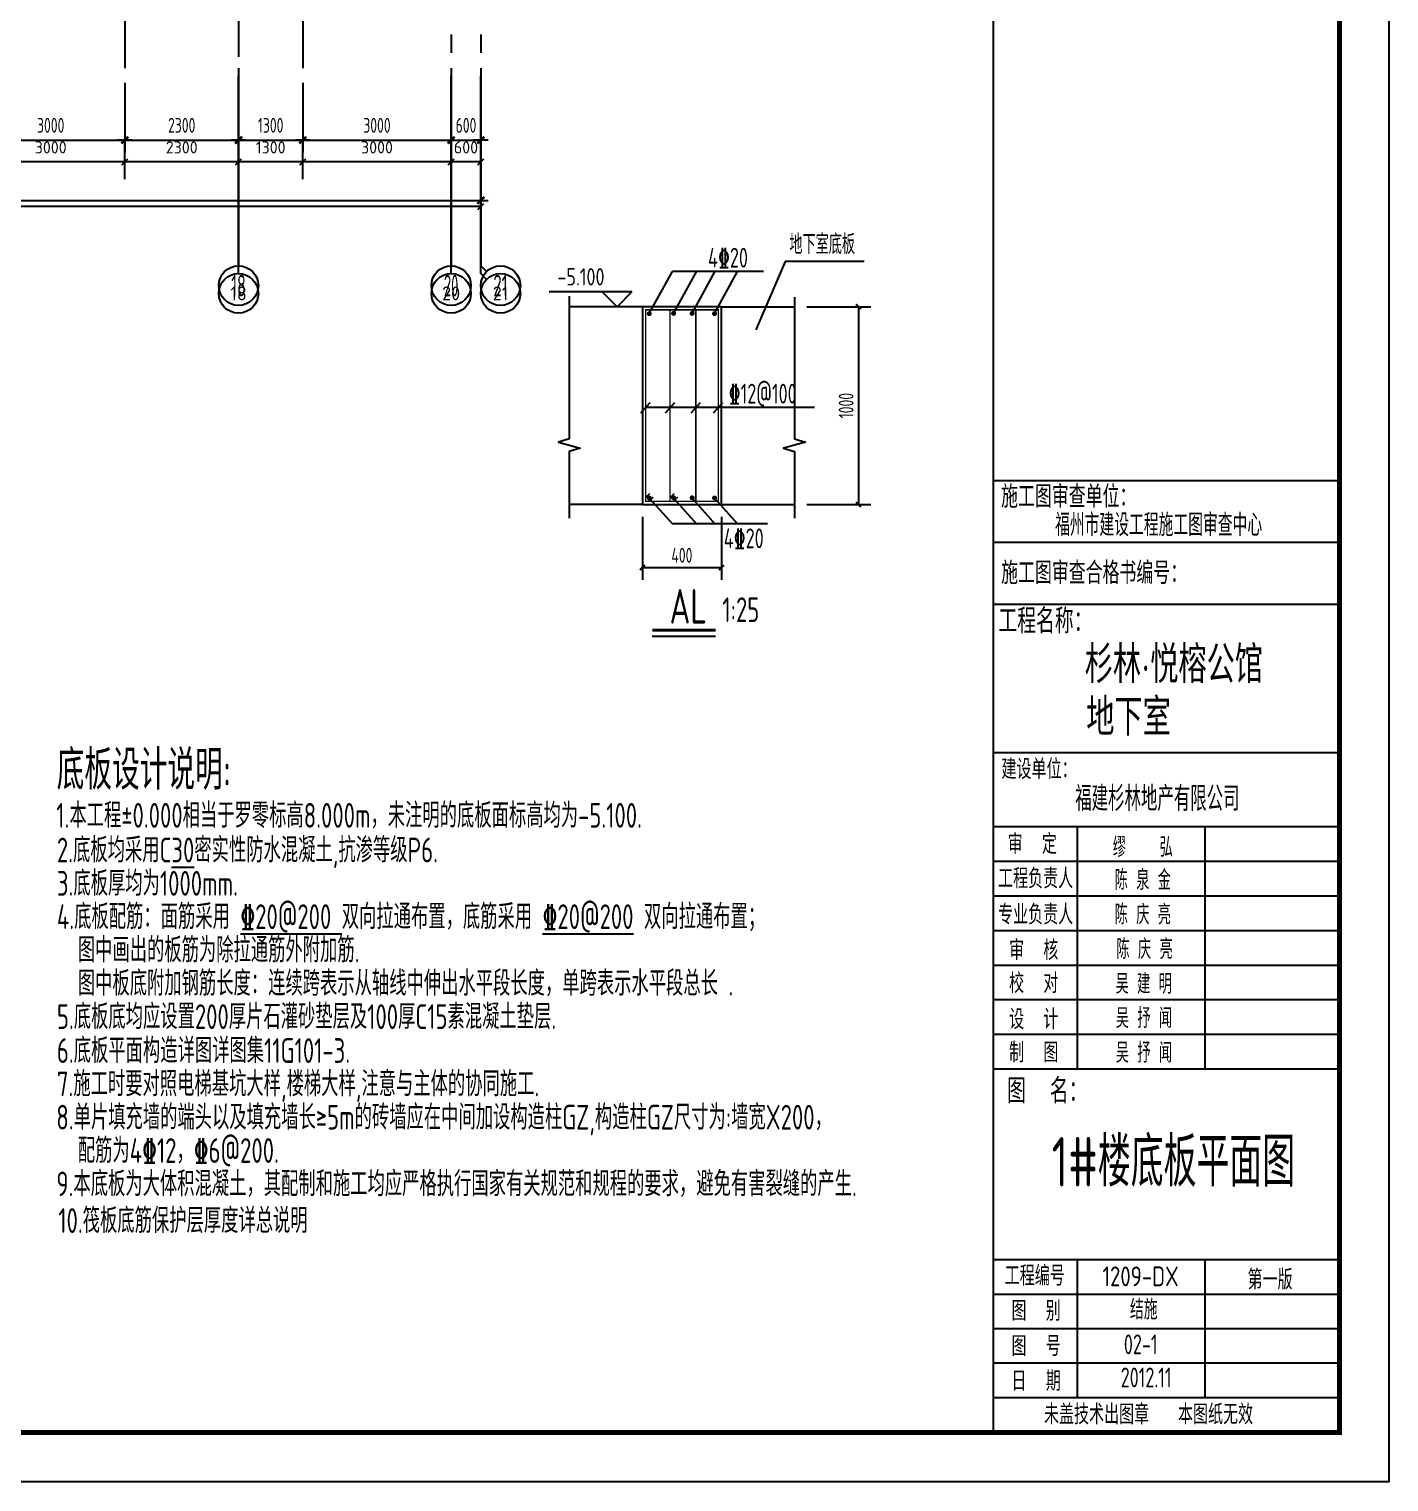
# Model space of a CAD drawing. Extents: x 627893 to 789462, y -407363 to 145317.
# Drawn here: x 714496 to 742006, y 85917 to 115300 of the extents above; entities that cross this region are included whole.
import ezdxf
from ezdxf.enums import TextEntityAlignment as Align

# ---------------------------------------------------------------- set-up
doc = ezdxf.new("R2010")
doc.units = 0
doc.header["$LTSCALE"] = 100
doc.linetypes.add('CENTER', pattern=[2, 1.25, -0.25, 0.25, -0.25])
doc.layers.get('0').update_dxf_attribs({"linetype": 'CONTINUOUS'})
doc.layers.get('Defpoints').update_dxf_attribs({"linetype": 'CONTINUOUS'})
for name, color, linetype in [('AXIS', 3, 'CONTINUOUS'), ('AXIS_TEXT', 7, 'CONTINUOUS'), ('DIM', 3, 'CONTINUOUS'), ('dtq', 7, 'CONTINUOUS'), ('LINE', 3, 'CONTINUOUS'), ('PAXIS', 253, 'CENTER'), ('PUB_DIM', 3, 'CONTINUOUS'), ('PUB_TITLE', 4, 'CONTINUOUS'), ('TEXT', 2, 'CONTINUOUS'), ('THIN', 7, 'CONTINUOUS')]:
    doc.layers.add(name, color=color, linetype=linetype)
doc.layers.add('REIN', color=6, linetype='CONTINUOUS', lineweight=18)
doc.styles.add('_TCH_AXIS', font='tssdeng.shx', dxfattribs={"width": 0.7, "bigfont": 'tssdchn.shx'})
doc.styles.add('CADReader_TextStyle', font='tssdeng.shx', dxfattribs={"height": 0.2, "bigfont": 'gbcbig.shx'})
doc.styles.add('COMPLEX', font='tssdeng.shx', dxfattribs={"width": 0.7, "bigfont": 'tssdchn.shx'})
doc.styles.add('dim_font', font='tssdeng.shx', dxfattribs={"width": 0.7, "bigfont": 'tssdchn.shx'})
doc.styles.add('HZ', font='tssdeng.shx', dxfattribs={"width": 0.7, "bigfont": 'tssdchn.shx'})
doc.styles.add('HZTXT2', font='tssdeng.shx', dxfattribs={"width": 0.7, "bigfont": 'tssdchn.shx'})
doc.styles.add('Jgcad-DIM', font='tssdeng.shx', dxfattribs={"width": 0.7, "bigfont": 'tssdchn.shx'})
doc.styles.get("Standard").update_dxf_attribs({"font": 'tssdeng.shx', "width": 0.7, "bigfont": 'tssdchn.shx'})
doc.styles.add('tssd_rein', font='tssdeng.shx', dxfattribs={"width": 0.7, "bigfont": 'hztxt.shx'})
doc.dimstyles.new('DIMN', dxfattribs={"dimtxt": 300, "dimasz": 1, "dimexe": 250, "dimexo": 300, "dimgap": 150, "dimtad": 1, "dimdec": 0, "dimzin": 0, "dimdsep": 46, "dimtxsty": 'dim_font', "dimblk": '_DIMX', "dimcen": 0.09, "dimclrt": 7, "dimadec": 0, "dimazin": 0, "dimtfac": 1, "dimtdec": 0, "dimtix": 1, "dimtmove": 2, "dimatfit": 3, "dimldrblk": '_DIMX', "dimfxl": 250, "dimtolj": 1, "dimtzin": 0, "dimarcsym": 0})
doc.dimstyles.new('TSSD_25_100', dxfattribs={"dimtxt": 300, "dimasz": 100, "dimexe": 250, "dimexo": 250, "dimgap": 100, "dimtad": 1, "dimdec": 0, "dimlfac": 0.25, "dimzin": 0, "dimdsep": 46, "dimtxsty": 'Jgcad-DIM', "dimblk": '_DIMX', "dimblk1": 'ARCHTICK', "dimblk2": 'ARCHTICK', "dimsah": 1, "dimcen": 0.09, "dimclre": 7, "dimclrt": 1, "dimadec": 3, "dimazin": 0, "dimtfac": 1, "dimtdec": 0, "dimtix": 1, "dimtmove": 2, "dimatfit": 3, "dimldrblk": '_DIMX', "dimfxl": 1, "dimtolj": 1, "dimtzin": 0, "dimarcsym": 0})

# ---------------------------------------------------------------- blocks, each defined once
blk = doc.blocks.new('A1tk')
at = {"layer": 'PUB_TITLE'}
for p, q in [((-526585, -91242), (-526585, -33842)), ((-526585, -71988), (-519585, -71988)), ((-526585, -73238), (-519585, -73238)), ((-526585, -74488), (-519585, -74488)), ((-526585, -77488), (-519585, -77488)), ((-526585, -78988), (-519585, -78988)), ((-524894, -78988), (-524894, -83888)), ((-522308, -78988), (-522308, -83888)), ((-526585, -79688), (-519585, -79688)), ((-526585, -80388), (-519585, -80388)), ((-526585, -81088), (-519585, -81088)), ((-526585, -81788), (-519585, -81788)), ((-526585, -82488), (-519585, -82488)), ((-526585, -83188), (-519585, -83188)), ((-526585, -83888), (-519585, -83888)), ((-524894, -84383), (-524894, -84388)), ((-526585, -87742), (-519585, -87742)), ((-524894, -87742), (-524894, -90542)), ((-522308, -87742), (-522308, -90542)), ((-526585, -88442), (-519585, -88442)), ((-519585, -88783), (-519585, -89842)), ((-526585, -89142), (-519585, -89142)), ((-519585, -89842), (-526585, -89842)), ((-519585, -90542), (-526585, -90542))]:
    blk.add_line(p, q, dxfattribs=at)
blk.add_lwpolyline([(-602685, -92242), (-602685, -32842), (-518585, -32842), (-518585, -92242)], close=True, dxfattribs=at)
at = {"layer": 'PUB_TITLE', "const_width": 100}
blk.add_lwpolyline([(-600185, -91242), (-519585, -91242), (-519585, -33842), (-600185, -33842)], close=True, dxfattribs=at)
at = {"layer": 'PUB_TITLE'}
for s, height, style, width, p in [('施工图审查单位：', 450, 'HZTXT2', 0.8, (-525063, -72289)), ('施工图审查合格书编号：', 450, 'HZTXT2', 0.8, (-524549, -73833)), ('工程名称：', 500, 'HZTXT2', 0.8, (-525534, -74805)), ('建设单位：', 400, 'HZTXT2', 0.8, (-525663, -77806)), ('审  定', 400, 'HZTXT2', 0.8, (-525799, -79321)), ('工程负责人', 400, 'HZTXT2', 0.8, (-525733, -80018)), ('专业负责人', 400, 'HZTXT2', 0.8, (-525733, -80747)), ('审  核', 400, 'HZTXT2', 0.8, (-525770, -81465)), ('校  对', 400, 'HZTXT2', 0.8, (-525769, -82133)), ('设  计', 400, 'HZTXT2', 0.8, (-525770, -82866)), ('制  图', 400, 'HZTXT2', 0.8, (-525770, -83539)), ('图  名：', 500, 'HZTXT2', 0.8, (-525497, -84308)), ('工程编号', 400, 'HZTXT2', 0.8, (-525750, -88050)), ('1209-DX', 400, 'HZTXT2', 0.8, (-523609, -88084)), ('第一版', 400, 'HZTXT2', 0.8, (-520989, -88129)), ('图  别', 400, 'HZTXT2', 0.8, (-525722, -88767)), ('结施', 400, 'tssd_rein', 0.7, (-523545, -88734)), ('图  号', 400, 'HZTXT2', 0.8, (-525722, -89484)), ('日  期', 400, 'HZTXT2', 0.8, (-525722, -90184)), ('2012.11', 400, 'tssd_rein', 0.7, (-523498, -90129)), ('未盖技术出图章   本图纸无效', 400, 'HZTXT2', 0.8, (-523448, -90853))]:
    blk.add_text(s, height=height, dxfattribs=dict(at, style=style, width=width)).set_placement(p, align=Align.MIDDLE)
at = {"layer": 'PUB_TITLE', "linetype": 'ByBlock', "style": 'HZ', "width": 0.7}
for s, height, p in [('福州市建设工程施工图审查中心  ', 450, (-523053, -72863)), ('福建杉林地产有限公司', 500, (-523269, -78398)), ('缪    弘', 400, (-523564, -79383)), ('陈 泉 金', 400, (-523564, -80045)), ('陈 庆 亮', 400, (-523564, -80745)), ('陈 庆 亮', 400, (-523529, -81445)), ('吴 建 明', 400, (-523545, -82149)), ('吴 抒 闻', 400, (-523541, -82841, 0)), ('吴 抒 闻', 400, (-523541, -83541, 0))]:
    blk.add_text(s, height=height, dxfattribs=at).set_placement(p, align=Align.MIDDLE)
at = {"layer": 'PUB_TITLE', "style": 'HZTXT2', "width": 0.8}
for s, p in [('杉林·悦榕公馆', (-524739, -76085)), ('地下室', (-524707, -77149))]:
    blk.add_text(s, height=750, dxfattribs=at).set_placement(p)
blk = doc.blocks.new('_ArchTick')
at = {"color": 0, "linetype": 'ByBlock', "const_width": 0.4}
blk.add_lwpolyline([(-0.5, -0.5), (0.5, 0.5)], dxfattribs=at)
blk = doc.blocks.new('*D108')
at = {"layer": 'Defpoints', "color": 0}
for p in [(726903, 105685), (728503, 105685), (728503, 104408)]:
    blk.add_point(p, dxfattribs=at)
at = {"layer": 'DIM', "color": 7, "lineweight": -2}
for p, q in [((726903, 105435), (726903, 104158)), ((728503, 105435), (728503, 104158))]:
    blk.add_line(p, q, dxfattribs=at)
at = {"layer": 'DIM', "color": 0, "lineweight": -2}
blk.add_line((726903, 104408), (728503, 104408), dxfattribs=at)
at = {"layer": 'DIM', "color": 0, "lineweight": -2, "xscale": 100, "yscale": 100, "zscale": 100, "rotation": 180}
blk.add_blockref('_ArchTick', (726903, 104408), dxfattribs=at)
at = {"layer": 'DIM', "color": 0, "lineweight": -2, "xscale": 100, "yscale": 100, "zscale": 100}
blk.add_blockref('_ArchTick', (728503, 104408), dxfattribs=at)
at = {"layer": 'DIM', "color": 1, "insert": (727703, 104658), "char_height": 300, "attachment_point": 5, "style": 'Jgcad-DIM'}
blk.add_mtext('\\A1;400', dxfattribs=at)
blk = doc.blocks.new('_DIMX')
blk.add_line((-150, 0), (150, 0))
at = {"const_width": 50}
blk.add_lwpolyline([(-70, -70), (70, 70)], dxfattribs=at)
blk = doc.blocks.new('*D109')
at = {"layer": 'Defpoints', "color": 0}
for p in [(729981, 109685), (729981, 105685), (731275, 105685)]:
    blk.add_point(p, dxfattribs=at)
at = {"layer": 'DIM', "color": 7, "lineweight": -2}
for p, q in [((730231, 109685), (731525, 109685)), ((730231, 105685), (731525, 105685))]:
    blk.add_line(p, q, dxfattribs=at)
at = {"layer": 'DIM', "color": 0, "lineweight": -2}
blk.add_line((731275, 109685), (731275, 105685), dxfattribs=at)
at = {"layer": 'DIM', "color": 0, "lineweight": -2, "xscale": 100, "yscale": 100, "zscale": 100}
for p, rotation in [((731275, 109685), 90), ((731275, 105685), 270)]:
    blk.add_blockref('_ArchTick', p, dxfattribs=dict(at, rotation=rotation))
at = {"layer": 'DIM', "color": 1, "insert": (731025, 107685), "char_height": 300, "attachment_point": 5, "rotation": 90, "style": 'Jgcad-DIM'}
blk.add_mtext('\\A1;1000', dxfattribs=at)
blk = doc.blocks.new('_AXISO')
blk.add_circle((0, 0), 0.5)
at = {"layer": 'AXIS_TEXT', "style": 'COMPLEX', "width": 1.041667}
blk.add_attdef('A', text='', height=0.56, dxfattribs=at).set_placement((-0.25, -0.28), (0.25, -0.28), align=Align.FIT)
blk = doc.blocks.new('*D1037')
at = {"layer": 'Defpoints', "color": 0}
for p in [(723035, 114511), (723635, 114511), (723635, 113053)]:
    blk.add_point(p, dxfattribs=at)
at = {"layer": 'PUB_DIM', "color": 0, "lineweight": -2}
for p, q in [((723035, 114211), (723035, 112803)), ((723635, 114211), (723635, 112803)), ((723034, 113053), (723033, 113053)), ((723035, 113053), (723635, 113053)), ((723636, 113053), (723637, 113053))]:
    blk.add_line(p, q, dxfattribs=at)
for p, rotation in [((723035, 113053), 0.005968310354571571), ((723635, 113053), 180.0059683103545)]:
    blk.add_blockref('_DIMX', p, dxfattribs=dict(at, rotation=rotation))
at = {"layer": 'PUB_DIM', "color": 7, "insert": (723335, 113353), "char_height": 300, "attachment_point": 5, "rotation": 0.006, "style": 'dim_font'}
blk.add_mtext('\\A1;600', dxfattribs=at)

msp = doc.modelspace()

# ---------------------------------------------------------------- linework, layer by layer
for p, q in [((727042.9, 109544.9), (727509.7, 110399.9)), ((729356.5, 110399.9), (727509.7, 110399.9)), ((727534.8, 109549.5), (728001.6, 110404.5)), ((727910.1, 109549.5), (728376.9, 110404.5)), ((728363.1, 109544.9), (728829.9, 110399.9)), ((726873.6, 107541.4), (727062.6, 107745.5)), ((730383.8, 107643.5), (726968.1, 107643.5)), ((727369.4, 107541.4), (727558.3, 107745.5)), ((727890.4, 107541.4), (728079.4, 107745.5)), ((728343.6, 107541.4), (728532.6, 107745.5)), ((727042.9, 105815.5), (727509.7, 105294.1)), ((727534.8, 105810.9), (728001.6, 105289.5)), ((727910.1, 105810.9), (728376.9, 105289.5)), ((728363.1, 105815.5), (728829.9, 105294.1)), ((729433.9, 105294.1), (727509.7, 105294.1)), ((727102.3, 103022.1), (728383.4, 103022.1))]:
    msp.add_line(p, q)
at = {"const_width": 65}
msp.add_lwpolyline([(727102.3, 103142.1), (728383.4, 103142.1)], dxfattribs=at)
at = {"layer": 'AXIS'}
for p, q in [((718734.5, 114510.6), (718734.5, 110510.6)), ((723034.5, 114510.6), (723034.5, 110510.6)), ((723634.5, 114510.6), (723634.5, 110510.6)), ((723634.5, 110510.6), (723751.7, 110393.4))]:
    msp.add_line(p, q, dxfattribs=at)
at = {"layer": 'AXIS', "linetype": 'Continuous'}
for points in [[(718734.6, 110354.5), (718734.6, 114354.5)], [(723034.6, 110354.5), (723034.6, 114354.5)], [(723751.7, 110237.3), (723634.6, 110354.5), (723634.6, 114354.5)]]:
    msp.add_lwpolyline(points, dxfattribs=at)
for centre in [(718734.5, 109954.5), (723034.5, 109954.5), (724034.5, 109954.5)]:
    msp.add_circle(centre, 400, dxfattribs=at)
at = {"layer": 'dtq'}
msp.add_line((731389.8, 110601.7), (729791.2, 110601.7), dxfattribs=at)
at = {"layer": 'LINE'}
for p, q in [((726691.9, 109985.3), (725015.2, 109985.3)), ((726091.9, 109985.3), (726391.9, 109685.3)), ((726691.9, 109985.3), (726391.9, 109685.3))]:
    msp.add_line(p, q, dxfattribs=at)
at = {"layer": 'PAXIS', "ltscale": 15}
for points in [[(723034.5, 132441.9), (723034.5, 114510.6)], [(723634.5, 132441.9), (723634.5, 114510.6)], [(716434.5, 124612.9), (716434.5, 114510.6)], [(720034.5, 124612.9), (720034.5, 114510.6)], [(718734.5, 122612.5), (718734.5, 114510.6)]]:
    msp.add_lwpolyline(points, dxfattribs=at)
at = {"layer": 'PUB_DIM', "linetype": 'Continuous'}
for points in [[(723634.6, 114354.5), (723634.6, 111712.5), (674434.6, 111712.5), (674434.6, 114354.5)], [(723634.6, 114354.5), (723634.6, 112612.5), (674434.6, 112612.5), (674434.6, 114354.5)], [(716434.6, 112262.5), (716434.6, 112962.5)], [(718734.6, 112262.5), (718734.6, 112962.5)], [(720034.6, 112262.5), (720034.6, 112962.5)], [(723034.6, 112262.5), (723034.6, 112962.5)], [(723634.6, 112262.5), (723634.6, 112962.5)], [(716372.7, 112550.6), (716496.4, 112674.4)], [(718672.7, 112550.6), (718796.4, 112674.4)], [(719972.7, 112550.6), (720096.4, 112674.4)], [(722972.7, 112550.6), (723096.4, 112674.4)], [(723572.7, 112550.6), (723696.4, 112674.4)], [(723634.6, 111362.5), (723634.6, 112062.5)], [(723572.7, 111650.6), (723696.4, 111774.4)]]:
    msp.add_lwpolyline(points, dxfattribs=at)
at = {"layer": 'REIN', "const_width": 30}
for points in [[(727053, 105905.9), (726968.1, 105821), (726968.1, 105750.3), (728438.1, 105750.3), (728438.1, 109620.3), (726968.1, 109620.3), (726968.1, 105750.3), (727038.8, 105750.3), (727123.7, 105835.2)], [(727548.7, 105905.9), (727463.9, 105821), (727463.9, 105750.3), (727984.9, 105750.3), (727984.9, 109620.3), (727463.9, 109620.3), (727463.9, 105750.3), (727534.6, 105750.3), (727619.4, 105835.2)]]:
    msp.add_lwpolyline(points, dxfattribs=at)
at = {"layer": 'REIN', "const_width": 50}
for points in [[(727509.8, 109549.5, 1), (727559.8, 109549.5, 1)], [(727885.1, 109549.5, 1), (727935.1, 109549.5, 1)], [(727017.9, 109544.9, 1), (727067.9, 109544.9, 1)], [(728338.1, 109544.9, 1), (728388.1, 109544.9, 1)], [(727017.9, 105815.5, 1), (727067.9, 105815.5, 1)], [(727509.8, 105820.1, 1), (727559.8, 105820.1, 1)], [(727885.1, 105820.1, 1), (727935.1, 105820.1, 1)], [(728338.1, 105815.5, 1), (728388.1, 105815.5, 1)]]:
    msp.add_lwpolyline(points, format="xyb", close=True, dxfattribs=at)
at = {"layer": 'THIN'}
for p, q in [((729791.2, 110601.7), (729199.7, 109213.9)), ((726903.1, 109685.3), (725425.2, 109685.3)), ((728503.1, 109685.3), (729981.1, 109685.3)), ((726903.1, 105685.3), (725425.2, 105685.3)), ((728503.1, 105685.3), (729981.1, 105685.3))]:
    msp.add_line(p, q, dxfattribs=at)
for points in [[(725425.2, 109897.6), (725425.2, 107015.3), (725205.2, 106945.3), (725645.2, 106825.3), (725425.2, 106755.3), (725425.2, 105405.3)], [(729981.1, 109879.3), (729981.1, 107015.3), (730201.1, 106945.3), (729761.1, 106825.3), (729981.1, 106755.3), (729981.1, 105405.3)]]:
    msp.add_lwpolyline(points, dxfattribs=at)
msp.add_lwpolyline([(726903.1, 109685.3), (726903.1, 105685.3), (728503.1, 105685.3), (728503.1, 109685.3)], close=True, dxfattribs=at)

# ---------------------------------------------------------------- block references
msp.add_blockref('A1tk', (1260590.7, 178158.8))
at = {"layer": 'AXIS'}
ref = msp.add_blockref('_AXISO', (718734.5, 110110.6), dxfattribs=dict(at, xscale=800, yscale=800, zscale=800))
ref.add_attrib('A', '18', dxfattribs={"layer": 'AXIS_TEXT', "height": 438.39, "style": '_TCH_AXIS', "width": 0.466667}).set_placement((718588.4, 109891.4), (718880.7, 109891.4), align=Align.FIT)
ref = msp.add_blockref('_AXISO', (723034.5, 110110.6), dxfattribs=dict(at, xscale=800, yscale=800, zscale=800))
ref.add_attrib('A', '20', dxfattribs={"layer": 'AXIS_TEXT', "height": 438.39, "style": '_TCH_AXIS', "width": 0.411765}).set_placement((722888.4, 109891.4), (723180.7, 109891.4), align=Align.FIT)
ref = msp.add_blockref('_AXISO', (724034.5, 110110.6), dxfattribs=dict(at, xscale=800, yscale=800, zscale=800))
ref.add_attrib('A', '21', dxfattribs={"layer": 'AXIS_TEXT', "height": 438.39, "style": '_TCH_AXIS', "width": 0.56}).set_placement((723888.4, 109891.4), (724180.7, 109891.4), align=Align.FIT)

# ---------------------------------------------------------------- texts
at = {"width": 0.7}
for s, height, p in [('地下室底板', 400, (729875.6, 110747.6)), ('4%%13220', 400, (728232.6, 110476)), ('%%13212@100', 400, (728651.4, 107726.1)), ('4%%13220', 400, (728551.1, 104800.2)), ('AL', 700, (727453.1, 103275.4)), ('1:25', 500, (728521.3, 103306.4))]:
    msp.add_text(s, height=height, dxfattribs=at).set_placement(p)
at = {"layer": 'AXIS', "color": 7, "style": 'CADReader_TextStyle'}
for s, p in [('18', (718734.5, 109954.5)), ('20', (723034.5, 109954.5)), ('21', (724034.5, 109954.5))]:
    msp.add_text(s, height=280, dxfattribs=at).set_placement(p, align=Align.MIDDLE)
at = {"layer": 'LINE', "width": 0.8}
msp.add_text('-5.100', height=350, dxfattribs=at).set_placement((725183.3, 110114.3))
at = {"layer": 'PUB_DIM', "color": 7, "style": 'CADReader_TextStyle'}
for s, p in [('3000', (714934.5, 112906.5)), ('2300', (717584.5, 112906.5)), ('1300', (719384.5, 112906.5)), ('3000', (721534.5, 112906.5)), ('600', (723334.5, 112906.5))]:
    msp.add_text(s, height=245, rotation=360.00001, dxfattribs=at).set_placement(p, align=Align.MIDDLE)
at = {"layer": 'PUB_TITLE', "style": 'tssd_rein', "width": 0.7}
msp.add_text('02-1', height=400, dxfattribs=at).set_placement((736983.4, 88699.5), align=Align.MIDDLE)
at = {"layer": 'TEXT', "color": 100, "style": 'tssd_rein', "width": 0.7}
for s, height, p in [('底板设计说明:', 800, (715054.7, 99917.8)), ('1.本工程%%P0.000相当于罗零标高8.000m，未注明的底板面标高均为-5.100.', 500, (715046.7, 99147.4)), ('2.底板均采用C%%U30%%U密实性防水混凝土,抗渗等级P6.', 500, (715059.9, 98446.6)), ('3.底板厚均为1000mm.', 500, (715059.9, 97772.8)), ('4.底板配筋：面筋采用 %%U%%13220@200 %%U双向拉通布置，底筋采用 %%U%%13220@200%%U 双向拉通布置；', 500, (715059.9, 97099)), ('图中画出的板筋为除拉通筋外附加筋.', 500, (715482.5, 96425.2)), ('图中板底附加钢筋长度：连续跨表示从轴线中伸出水平段长度，单跨表示水平段总长 .', 500, (715482.5, 95751.4)), ('5.底板底均应设置200厚片石灌砂垫层及100厚C15素混凝土垫层.', 500, (715059.9, 95077.6)), ('6.底板平面构造详图详图集11G101-3.', 500, (715059.9, 94391)), ('7.施工时要对照电梯基坑大样,楼梯大样,注意与主体的协同施工.', 500, (715059.9, 93717.2)), ('8.单片填充墙的端头以及填充墙长%%1475m的砖墙应在中间加设构造柱GZ,构造柱GZ尺寸为:墙宽X200，', 500, (715047.6, 93043.4)), ('配筋为4%%13212，%%1326@200.', 500, (715482.5, 92369.6)), ('9.本底板为大体积混凝土，其配制和施工均应严格执行国家有关规范和规程的要求，避免有害裂缝的产生.', 500, (715049.5, 91695.9))]:
    msp.add_text(s, height=height, dxfattribs=at).set_placement(p)
at = {"layer": 'TEXT', "text_generation_flag": 6, "width": 0.7}
msp.add_text('1#楼底板平面图', height=1000, rotation=180, dxfattribs=at).set_placement((735183.2, 91890.9))
at = {"layer": 'TEXT', "color": 100, "style": 'tssd_rein', "width": 0.7}
msp.add_text('10.筏板底筋保护层厚度详总说明', height=500, dxfattribs=at).set_placement((715087.9, 90802.9), align=Align.BOTTOM_LEFT)

# ---------------------------------------------------------------- dimensions: what is measured, and where the dimension line sits
at = {"layer": 'DIM'}
dim = msp.add_linear_dim(base=(731274.7, 105685.3), p1=(729981.1, 109685.3), p2=(729981.1, 105685.3), angle=90, dimstyle='TSSD_25_100', dxfattribs=at)
dim.commit()
dim.dimension.update_dxf_attribs({"geometry": '*D109', "text_midpoint": (731024.7, 107685.3)})
dim = msp.add_linear_dim(base=(728503.1, 104407.7), p1=(726903.1, 105685.3), p2=(728503.1, 105685.3), dimstyle='TSSD_25_100', dxfattribs=at)
dim.commit()
dim.dimension.update_dxf_attribs({"geometry": '*D108', "text_midpoint": (727703.1, 104657.7)})
at = {"layer": 'PUB_DIM'}
for p1, p2, distance in [((713434.5, 114510.5), (716434.5, 114510.6), -1457.2), ((716434.5, 114510.5), (718734.5, 114510.6), -1457.3), ((718734.5, 114510.6), (720034.5, 114510.6), -1457.3), ((720034.5, 114510.5), (723034.5, 114510.6), -1457.5), ((674434.7, 111835.7), (723634.5, 111835.7), -0.1)]:
    msp.add_aligned_dim(p1=p1, p2=p2, distance=distance, dimstyle='DIMN', dxfattribs=at).render()
dim = msp.add_aligned_dim(p1=(723034.5, 114510.5), p2=(723634.5, 114510.6), distance=-1457.4, dimstyle='DIMN', dxfattribs=at)
dim.commit()
dim.dimension.update_dxf_attribs({"geometry": '*D1037', "text_midpoint": (723334.7, 113353.2)})

doc.saveas('drawing.dxf')
